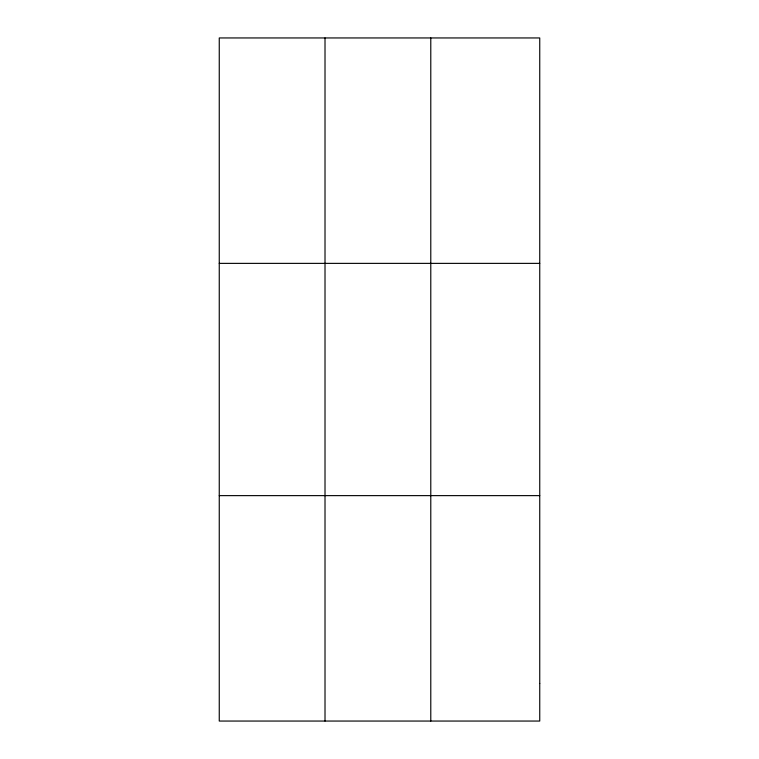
<?xml version="1.0" encoding="UTF-8"?>
<svg xmlns="http://www.w3.org/2000/svg" width="759" height="759" viewBox="0 0 759 759"><rect width="100%" height="100%" fill="white"/><g stroke="black" fill="none" stroke-linecap="round" stroke-linejoin="round"><path stroke-width="1.14" d="M325.013 37.95L325.013 721.05M430.78 37.95L430.78 721.05M219.256 263.373L539.744 263.373M219.256 495.627L539.744 495.627M539.744 683.479L539.744 721.05L219.256 721.05L219.256 37.95L539.744 37.95L539.744 683.479"/></g></svg>
